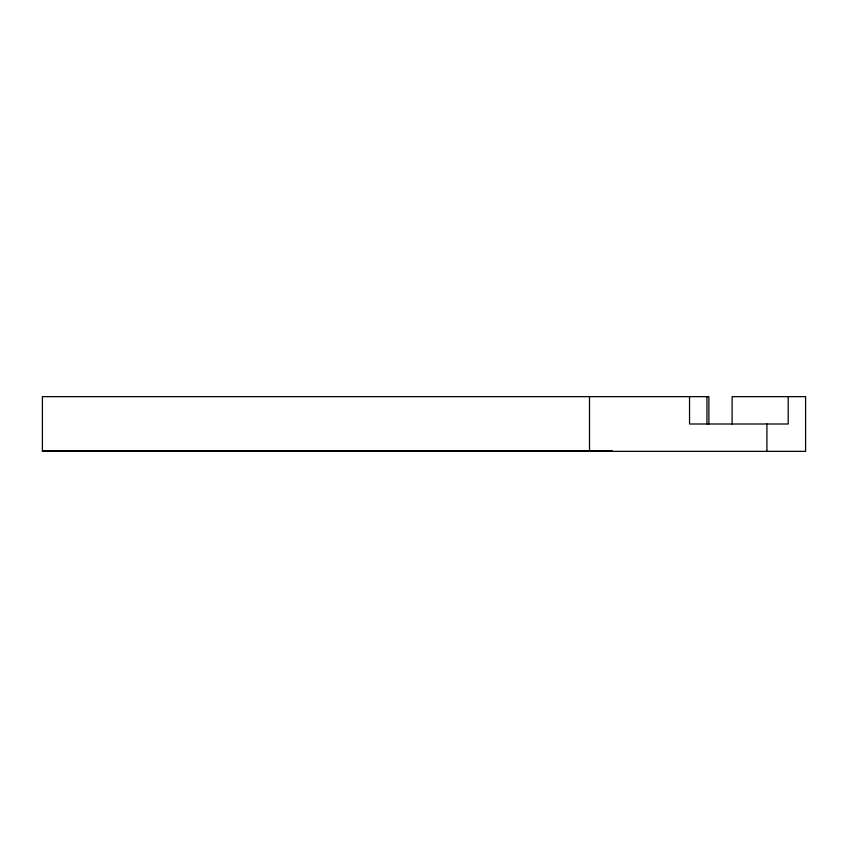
<?xml version="1.0" encoding="UTF-8"?>
<svg xmlns="http://www.w3.org/2000/svg" width="848" height="848" viewBox="0 0 848 848"><rect width="100%" height="100%" fill="white"/><g stroke="black" fill="none" stroke-linecap="round" stroke-linejoin="round"><path stroke-width="1.27" d="M42.4 450.807L612.171 450.807L612.171 451.359M788.195 396.641L788.195 424L689.541 424L689.541 396.641M766.91 424L766.91 451.359M732.1 424L732.1 396.641L805.6 396.641L805.6 451.359L42.4 451.359L42.4 396.641L708.886 396.641L708.886 424M706.946 396.641L706.946 424M589.508 396.641L589.508 451.359"/></g></svg>
